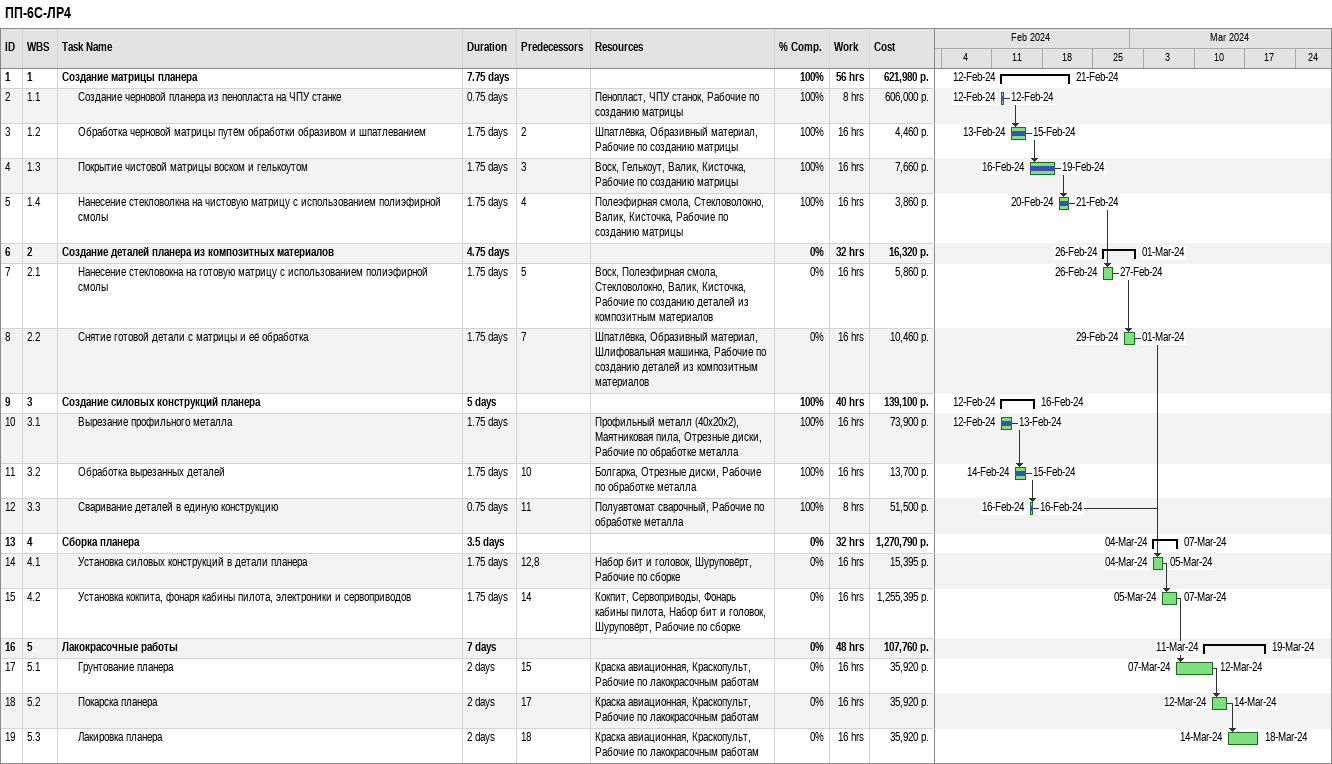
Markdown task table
ПП-6С-ЛР4

| ID | WBS | Task | Duration | Start | Finish | Predecessors | Resources | % complete | Work (h) | Cost (р.) |
|---|---|---|---|---|---|---|---|---|---|---|
| 1 | 1 | **Создание матрицы планера** | 7.75d | 2024-02-12 | 2024-02-21 |  |  | 100 | 56 | 621980 |
| 2 | 1.1 | Создание черновой планера из пенопласта на ЧПУ станке | 0.75d | 2024-02-12 | 2024-02-12 |  | Пенопласт, ЧПУ станок, Рабочие по созданию матрицы | 100 | 8 | 606000 |
| 3 | 1.2 | Обработка черновой матрицы путём обработки образивом и шпатлеванием | 1.75d | 2024-02-13 | 2024-02-15 | 2 | Шпатлёвка, Образивный материал, Рабочие по созданию матрицы | 100 | 16 | 4460 |
| 4 | 1.3 | Покрытие чистовой матрицы воском и гелькоутом | 1.75d | 2024-02-16 | 2024-02-19 | 3 | Воск, Гелькоут, Валик, Кисточка, Рабочие по созданию матрицы | 100 | 16 | 7660 |
| 5 | 1.4 | Нанесение стекловолкна на чистовую матрицу с использованием полиэфирной смолы | 1.75d | 2024-02-20 | 2024-02-21 | 4 | Полеэфирная смола, Стекловолокно, Валик, Кисточка, Рабочие по созданию матрицы | 100 | 16 | 3860 |
| 6 | 2 | **Создание деталей планера из композитных материалов** | 4.75d | 2024-02-26 | 2024-03-01 |  |  | 0 | 32 | 16320 |
| 7 | 2.1 | Нанесение стекловокна на готовую матрицу с использованием полиэфирной смолы | 1.75d | 2024-02-26 | 2024-02-27 | 5 | Воск, Полеэфирная смола, Стекловолокно, Валик, Кисточка, Рабочие по созданию деталей из композитным материалов | 0 | 16 | 5860 |
| 8 | 2.2 | Снятие готовой детали с матрицы и её обработка | 1.75d | 2024-02-29 | 2024-03-01 | 7 | Шпатлёвка, Образивный материал, Шлифовальная машинка, Рабочие по созданию деталей из композитным материалов | 0 | 16 | 10460 |
| 9 | 3 | **Создание силовых конструкций планера** | 5d | 2024-02-12 | 2024-02-16 |  |  | 100 | 40 | 139100 |
| 10 | 3.1 | Вырезание профильного металла | 1.75d | 2024-02-12 | 2024-02-13 |  | Профильный металл (40x20x2), Маятниковая пила, Отрезные диски, Рабочие по обработке металла | 100 | 16 | 73900 |
| 11 | 3.2 | Обработка вырезанных деталей | 1.75d | 2024-02-14 | 2024-02-15 | 10 | Болгарка, Отрезные диски, Рабочие по обработке металла | 100 | 16 | 13700 |
| 12 | 3.3 | Сваривание деталей в единую конструкцию | 0.75d | 2024-02-16 | 2024-02-16 | 11 | Полуавтомат сварочный, Рабочие по обработке металла | 100 | 8 | 51500 |
| 13 | 4 | **Сборка планера** | 3.5d | 2024-03-04 | 2024-03-07 |  |  | 0 | 32 | 1270790 |
| 14 | 4.1 | Установка силовых конструкций в детали планера | 1.75d | 2024-03-04 | 2024-03-05 | 12, 8 | Набор бит и головок, Шуруповёрт, Рабочие по сборке | 0 | 16 | 15395 |
| 15 | 4.2 | Установка кокпита, фонаря кабины пилота, электроники и сервоприводов | 1.75d | 2024-03-05 | 2024-03-07 | 14 | Кокпит, Сервоприводы, Фонарь кабины пилота, Набор бит и головок, Шуруповёрт, Рабочие по сборке | 0 | 16 | 1255395 |
| 16 | 5 | **Лакокрасочные работы** | 7d | 2024-03-11 | 2024-03-19 |  |  | 0 | 48 | 107760 |
| 17 | 5.1 | Грунтование планера | 2d | 2024-03-07 | 2024-03-12 | 15 | Краска авиационная, Краскопульт, Рабочие по лакокрасочным работам | 0 | 16 | 35920 |
| 18 | 5.2 | Покарска планера | 2d | 2024-03-12 | 2024-03-14 | 17 | Краска авиационная, Краскопульт, Рабочие по лакокрасочным работам | 0 | 16 | 35920 |
| 19 | 5.3 | Лакировка планера | 2d | 2024-03-14 | 2024-03-18 | 18 | Краска авиационная, Краскопульт, Рабочие по лакокрасочным работам | 0 | 16 | 35920 |
